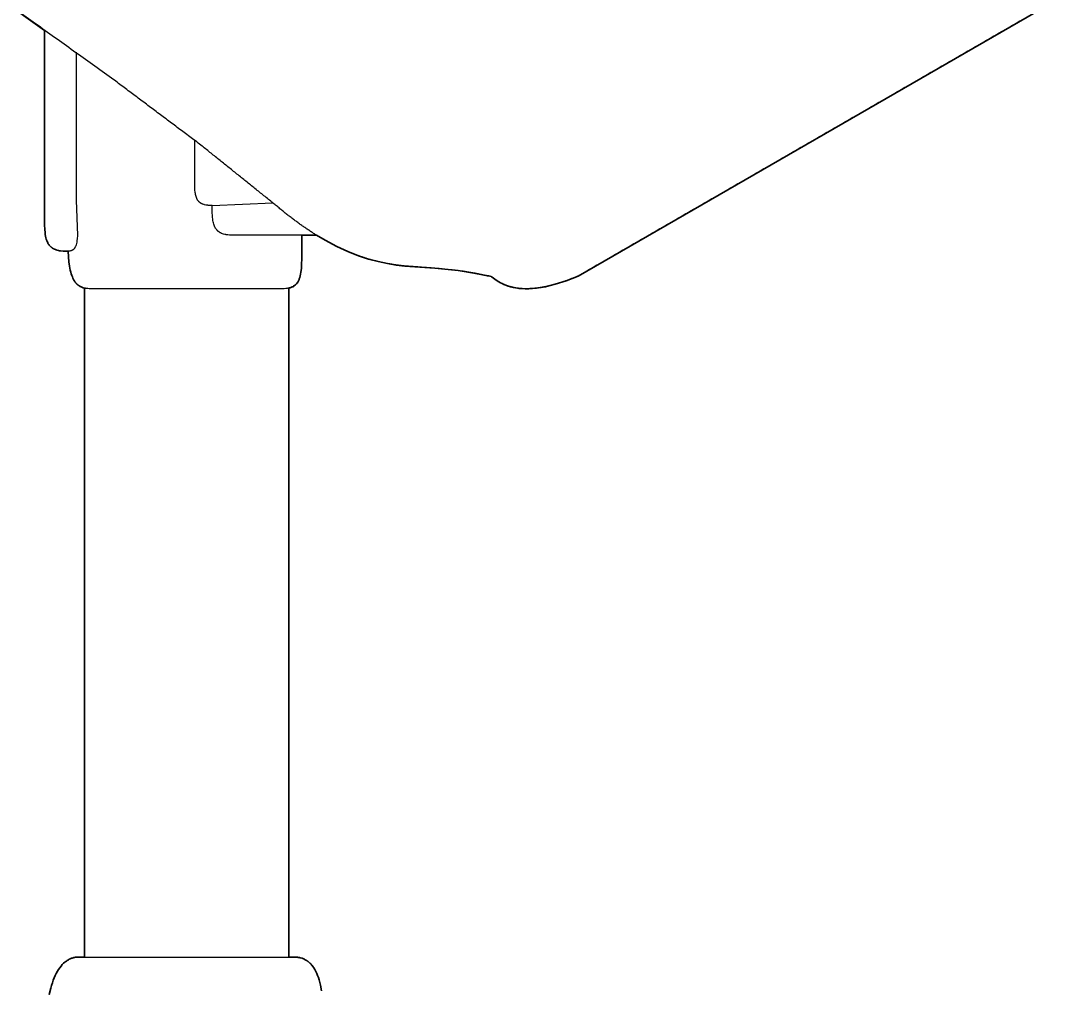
# Model space of a CAD drawing. Header units: millimetres. Extents: x 0 to 1842, y -1115 to 1018.
# Drawn here: x 1451.4 to 1598.5, y 224.2 to 362 of the extents above; entities that cross this region are included whole.
import ezdxf

# ---------------------------------------------------------------- set-up
doc = ezdxf.new("R2010")
doc.units = ezdxf.units.MM
doc.layers.add('Blocks', color=7, linetype='Continuous')
doc.layers.add('Blocks$Inner', color=7, linetype='Continuous', lineweight=25, true_color=0x007f00)
doc.layers.add('Blocks$Outline', color=7, linetype='Continuous', lineweight=35, true_color=0xff3f3f)

# ---------------------------------------------------------------- blocks, each defined once
blk = doc.blocks.new('Oxford High Office Chair Side')
at = {"layer": 'Blocks$Inner'}
blk.add_line((431.88, 331.46), (429.78, 331.46), dxfattribs=at)
for points in [[(429.78, 331.46), (429.79, 328.05), (429.77, 327.36), (429.73, 326.73), (429.67, 326.17), (429.62, 325.91), (429.57, 325.67), (429.51, 325.44), (429.44, 325.23), (429.4, 325.13), (429.36, 325.03), (429.31, 324.94), (429.26, 324.85), (429.21, 324.77), (429.16, 324.69), (429.1, 324.61), (429.04, 324.53), (428.97, 324.46), (428.94, 324.43), (428.91, 324.4), (428.87, 324.37), (428.83, 324.34), (428.76, 324.28), (428.68, 324.22), (428.6, 324.17), (428.51, 324.12), (428.47, 324.1), (428.42, 324.08), (428.33, 324.04), (428.23, 324), (428.13, 323.97), (428.02, 323.94), (427.91, 323.91), (427.79, 323.89), (427.73, 323.88), (427.67, 323.87), (427.54, 323.85), (427.28, 323.83), (426.99, 323.82), (399.86, 323.82), (399.49, 323.83), (399.31, 323.85), (399.22, 323.86), (399.14, 323.87), (399.1, 323.88), (399.05, 323.88), (398.97, 323.9), (398.81, 323.93), (398.65, 323.98), (398.62, 323.99), (398.61, 323.99), (398.61, 323.99), (398.61, 323.99), (398.61, 323.99), (398.6, 323.99), (398.6, 324), (398.6, 324), (398.6, 324), (398.59, 324), (398.59, 324), (398.59, 324), (398.59, 324), (398.58, 324), (398.58, 324), (398.58, 324), (398.58, 324), (398.58, 324), (398.57, 324.01), (398.57, 324.01), (398.57, 324.01), (398.57, 324.01), (398.56, 324.01), (398.56, 324.01), (398.56, 324.01), (398.56, 324.01), (398.55, 324.01), (398.55, 324.01), (398.55, 324.01), (398.55, 324.01), (398.54, 324.02), (398.54, 324.02), (398.54, 324.02), (398.54, 324.02), (398.54, 324.02), (398.53, 324.02), (398.53, 324.02), (398.53, 324.02), (398.53, 324.02), (398.52, 324.02), (398.52, 324.02), (398.52, 324.03), (398.52, 324.03), (398.51, 324.03), (398.51, 324.03), (398.51, 324.03), (398.51, 324.03), (398.51, 324.03), (398.5, 324.03), (398.5, 324.03), (398.5, 324.03), (398.5, 324.03), (398.49, 324.03), (398.49, 324.04), (398.49, 324.04), (398.49, 324.04), (398.48, 324.04), (398.48, 324.04), (398.48, 324.04), (398.48, 324.04), (398.48, 324.04), (398.47, 324.04), (398.47, 324.04), (398.47, 324.05), (398.47, 324.05), (398.43, 324.06), (398.39, 324.08), (398.39, 324.08), (398.39, 324.08), (398.39, 324.08), (398.38, 324.08), (398.38, 324.08), (398.38, 324.08), (398.38, 324.08), (398.38, 324.09), (398.37, 324.09), (398.37, 324.09), (398.37, 324.09), (398.37, 324.09), (398.36, 324.09), (398.36, 324.09), (398.36, 324.09), (398.36, 324.09), (398.29, 324.13), (398.28, 324.13), (398.28, 324.13), (398.28, 324.13), (398.28, 324.13), (398.28, 324.13), (398.27, 324.13), (398.27, 324.14), (398.27, 324.14), (398.27, 324.14), (398.26, 324.14), (398.26, 324.14), (398.26, 324.14), (398.26, 324.14), (398.26, 324.14), (398.25, 324.15), (398.25, 324.15), (398.24, 324.15), (398.24, 324.15), (398.24, 324.15), (398.24, 324.15), (398.23, 324.16), (398.23, 324.16), (398.23, 324.16), (398.23, 324.16), (398.23, 324.16), (398.22, 324.16), (398.22, 324.16), (398.22, 324.16), (398.22, 324.16), (398.22, 324.17), (398.21, 324.17), (398.21, 324.17), (398.21, 324.17), (398.21, 324.17), (398.2, 324.17), (398.2, 324.17), (398.2, 324.17), (398.2, 324.18), (398.2, 324.18), (398.19, 324.18), (398.19, 324.18), (398.19, 324.18), (398.19, 324.18), (398.19, 324.18), (398.18, 324.18), (398.18, 324.19), (398.18, 324.19), (398.18, 324.19), (398.17, 324.19), (398.17, 324.19), (398.17, 324.19), (398.17, 324.19), (398.17, 324.19), (398.16, 324.2), (398.16, 324.2), (398.16, 324.2), (398.16, 324.2), (398.16, 324.2), (398.15, 324.2), (398.15, 324.2), (398.15, 324.2), (398.15, 324.21), (398.15, 324.21), (398.14, 324.21), (398.14, 324.21), (398.14, 324.21), (398.14, 324.21), (398.13, 324.21), (398.13, 324.21), (398.13, 324.22), (398.13, 324.22), (398.13, 324.22), (398.12, 324.22), (398.12, 324.22), (398.12, 324.22), (398.12, 324.22), (398.12, 324.23), (398.11, 324.23), (398.11, 324.23), (398.11, 324.23), (398.11, 324.23), (398.11, 324.23), (398.1, 324.23), (398.1, 324.23), (398.1, 324.24), (398.1, 324.24), (398.1, 324.24), (398.09, 324.24), (398.09, 324.24), (398.09, 324.24), (398.09, 324.24), (398.08, 324.25), (398.08, 324.25), (398.05, 324.27), (398.04, 324.27), (398.04, 324.28), (398.04, 324.28), (398.04, 324.28), (398.03, 324.28), (398.03, 324.28), (398.03, 324.28), (398.03, 324.28), (398.03, 324.29), (398.02, 324.29), (398.02, 324.29), (398.02, 324.29), (398.02, 324.29), (397.99, 324.31), (397.98, 324.32), (397.98, 324.32), (397.98, 324.32), (397.98, 324.32), (397.98, 324.32), (397.97, 324.32), (397.97, 324.33), (397.97, 324.33), (397.97, 324.33), (397.97, 324.33), (397.96, 324.33), (397.96, 324.33), (397.96, 324.33), (397.96, 324.34), (397.96, 324.34), (397.95, 324.34), (397.92, 324.36), (397.89, 324.39), (397.86, 324.42), (397.86, 324.42), (397.86, 324.42), (397.86, 324.42), (397.85, 324.42), (397.85, 324.42), (397.85, 324.43), (397.85, 324.43), (397.85, 324.43), (397.84, 324.43), (397.84, 324.43), (397.84, 324.43), (397.84, 324.44), (397.84, 324.44), (397.83, 324.44), (397.83, 324.44), (397.83, 324.44), (397.83, 324.44), (397.83, 324.45), (397.82, 324.45), (397.82, 324.45), (397.82, 324.45), (397.82, 324.45), (397.82, 324.45), (397.82, 324.46), (397.81, 324.46), (397.81, 324.46), (397.81, 324.46), (397.81, 324.46), (397.81, 324.46), (397.8, 324.47), (397.8, 324.47), (397.8, 324.47), (397.79, 324.48), (397.79, 324.48), (397.79, 324.48), (397.79, 324.48), (397.79, 324.48), (397.78, 324.49), (397.78, 324.49), (397.78, 324.49), (397.78, 324.49), (397.78, 324.49), (397.77, 324.49), (397.77, 324.5), (397.77, 324.5), (397.77, 324.5), (397.77, 324.5), (397.77, 324.5), (397.76, 324.51), (397.76, 324.51), (397.76, 324.51), (397.76, 324.51), (397.76, 324.51), (397.75, 324.52), (397.75, 324.52), (397.75, 324.52), (397.75, 324.52), (397.75, 324.52), (397.75, 324.52), (397.74, 324.53), (397.74, 324.53), (397.71, 324.56), (397.71, 324.56), (397.71, 324.56), (397.71, 324.56), (397.71, 324.57), (397.7, 324.57), (397.7, 324.57), (397.7, 324.57), (397.7, 324.57), (397.7, 324.57), (397.69, 324.58), (397.69, 324.58), (397.69, 324.58), (397.69, 324.58), (397.69, 324.58), (397.69, 324.59), (397.68, 324.59), (397.68, 324.59), (397.68, 324.59), (397.68, 324.59), (397.68, 324.6), (397.67, 324.6), (397.67, 324.6), (397.67, 324.6), (397.67, 324.6), (397.67, 324.61), (397.67, 324.61), (397.66, 324.61), (397.66, 324.61), (397.66, 324.61), (397.66, 324.62), (397.66, 324.62), (397.66, 324.62), (397.6, 324.68), (397.57, 324.72), (397.54, 324.75), (397.52, 324.79), (397.49, 324.82), (397.44, 324.9), (397.39, 324.98), (397.34, 325.06), (397.29, 325.14), (397.2, 325.32), (397.12, 325.52), (397.04, 325.73), (396.96, 325.95), (396.89, 326.19), (396.83, 326.45), (396.72, 327.02), (396.63, 327.66), (396.56, 328.37), (396.52, 329.17), (396.14, 329.17), (395.79, 329.19), (395.45, 329.23), (395.29, 329.25), (395.13, 329.28), (394.98, 329.32), (394.94, 329.33), (394.91, 329.34), (394.84, 329.36), (394.76, 329.38), (394.7, 329.41), (394.56, 329.46), (394.53, 329.48), (394.49, 329.49), (394.43, 329.53), (394.37, 329.56), (394.34, 329.58), (394.31, 329.6), (394.31, 329.6), (394.3, 329.6), (394.3, 329.6), (394.3, 329.61), (394.3, 329.61), (394.3, 329.61), (394.29, 329.61), (394.29, 329.61), (394.29, 329.61), (394.29, 329.61), (394.29, 329.61), (394.29, 329.62), (394.28, 329.62), (394.28, 329.62), (394.27, 329.62), (394.27, 329.62), (394.27, 329.63), (394.27, 329.63), (394.27, 329.63), (394.26, 329.63), (394.26, 329.63), (394.26, 329.63), (394.26, 329.63), (394.26, 329.63), (394.26, 329.64), (394.25, 329.64), (394.25, 329.64), (394.25, 329.64), (394.25, 329.64), (394.19, 329.68), (394.19, 329.68), (394.19, 329.69), (394.18, 329.69), (394.18, 329.69), (394.18, 329.69), (394.18, 329.69), (394.18, 329.69), (394.18, 329.69), (394.17, 329.69), (394.17, 329.7), (394.17, 329.7), (394.17, 329.7), (394.17, 329.7), (394.17, 329.7), (394.16, 329.7), (394.16, 329.7), (394.16, 329.71), (394.16, 329.71), (394.16, 329.71), (394.15, 329.71), (394.15, 329.71), (394.15, 329.71), (394.15, 329.71), (394.15, 329.72), (394.15, 329.72), (394.14, 329.72), (394.14, 329.72), (394.14, 329.72), (394.14, 329.72), (394.14, 329.72), (394.14, 329.73), (394.13, 329.73), (394.11, 329.75), (394.08, 329.77), (393.97, 329.87), (393.92, 329.93), (393.87, 329.99), (393.82, 330.04), (393.78, 330.11), (393.73, 330.17), (393.69, 330.24), (393.65, 330.31), (393.61, 330.39), (393.54, 330.54), (393.5, 330.63), (393.47, 330.71), (393.41, 330.89), (393.35, 331.09), (393.31, 331.3), (393.27, 331.53), (393.23, 331.77), (393.19, 332.29), (393.17, 332.89), (393.17, 360.72)], [(397.65, 357.5), (397.65, 336.42), (397.83, 331.4), (397.8, 330.92), (397.78, 330.69), (397.75, 330.48), (397.71, 330.28), (397.66, 330.1), (397.65, 330.06), (397.64, 330.04), (397.64, 330.03), (397.63, 330.02), (397.63, 329.99), (397.62, 329.97), (397.6, 329.93), (397.57, 329.85), (397.53, 329.78), (397.51, 329.74), (397.49, 329.71), (397.47, 329.67), (397.46, 329.66), (397.45, 329.64), (397.43, 329.61), (397.41, 329.58), (397.36, 329.52), (397.34, 329.49), (397.31, 329.47), (397.28, 329.44), (397.26, 329.42), (397.23, 329.39), (397.23, 329.39), (397.22, 329.39), (397.22, 329.39), (397.22, 329.39), (397.22, 329.38), (397.22, 329.38), (397.21, 329.38), (397.21, 329.38), (397.21, 329.37), (397.2, 329.37), (397.2, 329.37), (397.2, 329.37), (397.2, 329.37), (397.17, 329.35), (397.14, 329.33), (397.11, 329.31), (397.1, 329.31), (397.1, 329.31), (397.1, 329.31), (397.1, 329.3), (397.1, 329.3), (397.09, 329.3), (397.09, 329.3), (397.09, 329.3), (397.08, 329.3), (397.08, 329.29), (397.08, 329.29), (397.07, 329.29), (397.07, 329.29), (397.06, 329.29), (397.06, 329.29), (397.06, 329.29), (397.06, 329.28), (397.06, 329.28), (397.05, 329.28), (397.05, 329.28), (397.05, 329.28), (397.04, 329.28), (397.04, 329.27), (397.03, 329.27), (397.03, 329.27), (397.03, 329.27), (397.03, 329.27), (397.03, 329.27), (397.02, 329.27), (397.02, 329.27), (397.02, 329.27), (397.02, 329.27), (397.02, 329.26), (397.01, 329.26), (397.01, 329.26), (397.01, 329.26), (397.01, 329.26), (397, 329.26), (396.97, 329.25), (396.93, 329.23), (396.9, 329.22), (396.86, 329.21), (396.78, 329.19), (396.7, 329.18), (396.65, 329.17), (396.61, 329.17), (396.52, 329.17)], [(429.78, 331.46), (419.74, 331.46), (419.5, 331.47), (419.26, 331.49), (419.05, 331.51), (419, 331.52), (418.99, 331.52), (418.99, 331.52), (418.99, 331.53), (418.98, 331.53), (418.98, 331.53), (418.98, 331.53), (418.97, 331.53), (418.97, 331.53), (418.96, 331.53), (418.95, 331.53), (418.95, 331.53), (418.95, 331.53), (418.94, 331.53), (418.94, 331.53), (418.94, 331.53), (418.94, 331.53), (418.93, 331.54), (418.93, 331.54), (418.93, 331.54), (418.92, 331.54), (418.92, 331.54), (418.92, 331.54), (418.91, 331.54), (418.91, 331.54), (418.91, 331.54), (418.9, 331.54), (418.9, 331.54), (418.9, 331.54), (418.89, 331.54), (418.89, 331.54), (418.89, 331.54), (418.89, 331.54), (418.88, 331.55), (418.88, 331.55), (418.88, 331.55), (418.87, 331.55), (418.87, 331.55), (418.87, 331.55), (418.86, 331.55), (418.86, 331.55), (418.86, 331.55), (418.85, 331.55), (418.85, 331.55), (418.85, 331.55), (418.85, 331.55), (418.66, 331.6), (418.48, 331.66), (418.4, 331.69), (418.4, 331.7), (418.39, 331.7), (418.39, 331.7), (418.39, 331.7), (418.39, 331.7), (418.38, 331.7), (418.38, 331.7), (418.38, 331.7), (418.38, 331.7), (418.37, 331.71), (418.37, 331.71), (418.37, 331.71), (418.37, 331.71), (418.36, 331.71), (418.36, 331.71), (418.36, 331.71), (418.32, 331.73), (418.28, 331.75), (418.24, 331.77), (418.21, 331.79), (418.17, 331.81), (418.1, 331.85), (418.06, 331.87), (418.03, 331.9), (418.03, 331.9), (418.03, 331.9), (418.02, 331.9), (418.02, 331.9), (418.02, 331.9), (418.02, 331.9), (418.02, 331.91), (418.01, 331.91), (418.01, 331.91), (418.01, 331.91), (418.01, 331.91), (418.01, 331.91), (418, 331.91), (418, 331.92), (418, 331.92), (418, 331.92), (418, 331.92), (417.99, 331.92), (417.99, 331.92), (417.99, 331.92), (417.99, 331.93), (417.99, 331.93), (417.98, 331.93), (417.98, 331.93), (417.98, 331.93), (417.98, 331.93), (417.98, 331.93), (417.97, 331.94), (417.97, 331.94), (417.97, 331.94), (417.97, 331.94), (417.97, 331.94), (417.96, 331.94), (417.96, 331.95), (417.96, 331.95), (417.96, 331.95), (417.96, 331.95), (417.95, 331.95), (417.95, 331.95), (417.95, 331.95), (417.95, 331.96), (417.95, 331.96), (417.94, 331.96), (417.94, 331.96), (417.94, 331.96), (417.94, 331.96), (417.94, 331.97), (417.94, 331.97), (417.9, 331.99), (417.87, 332.02), (417.85, 332.04), (417.82, 332.07), (417.79, 332.1), (417.79, 332.1), (417.79, 332.1), (417.78, 332.1), (417.78, 332.1), (417.78, 332.1), (417.78, 332.11), (417.78, 332.11), (417.78, 332.11), (417.77, 332.11), (417.77, 332.11), (417.77, 332.11), (417.77, 332.12), (417.77, 332.12), (417.77, 332.12), (417.76, 332.12), (417.76, 332.12), (417.74, 332.15), (417.71, 332.18), (417.68, 332.21), (417.59, 332.33), (417.55, 332.39), (417.52, 332.42), (417.5, 332.46), (417.48, 332.49), (417.46, 332.52), (417.45, 332.56), (417.43, 332.59), (417.36, 332.73), (417.3, 332.88), (417.25, 333.03), (417.2, 333.2), (417.16, 333.36), (417.13, 333.53), (417.1, 333.71), (417.06, 334.07), (417.02, 334.85), (417.02, 335.67), (416.82, 335.67), (416.62, 335.68), (416.44, 335.7), (416.4, 335.7), (416.4, 335.7), (416.39, 335.7), (416.39, 335.71), (416.39, 335.7), (416.39, 335.71), (416.38, 335.71), (416.38, 335.71), (416.38, 335.71), (416.38, 335.71), (416.37, 335.71), (416.37, 335.71), (416.37, 335.71), (416.36, 335.71), (416.36, 335.71), (416.36, 335.71), (416.36, 335.71), (416.35, 335.71), (416.35, 335.71), (416.35, 335.71), (416.35, 335.71), (416.34, 335.71), (416.34, 335.71), (416.34, 335.71), (416.33, 335.71), (416.33, 335.71), (416.33, 335.71), (416.33, 335.71), (416.32, 335.71), (416.32, 335.71), (416.32, 335.71), (416.32, 335.71), (416.31, 335.71), (416.31, 335.71), (416.31, 335.71), (416.31, 335.72), (416.3, 335.72), (416.3, 335.72), (416.3, 335.72), (416.3, 335.72), (416.29, 335.72), (416.29, 335.72), (416.29, 335.72), (416.28, 335.72), (416.28, 335.72), (416.28, 335.72), (416.27, 335.72), (416.27, 335.72), (416.19, 335.73), (416.11, 335.75), (415.96, 335.78), (415.89, 335.8), (415.89, 335.8), (415.89, 335.8), (415.88, 335.8), (415.88, 335.8), (415.88, 335.8), (415.88, 335.8), (415.88, 335.8), (415.87, 335.8), (415.87, 335.8), (415.87, 335.81), (415.87, 335.81), (415.87, 335.81), (415.86, 335.81), (415.86, 335.81), (415.86, 335.81), (415.86, 335.81), (415.85, 335.81), (415.85, 335.81), (415.85, 335.81), (415.85, 335.81), (415.85, 335.81), (415.84, 335.81), (415.84, 335.81), (415.84, 335.81), (415.84, 335.81), (415.83, 335.82), (415.83, 335.82), (415.83, 335.82), (415.83, 335.82), (415.83, 335.82), (415.82, 335.82), (415.82, 335.82), (415.69, 335.87), (415.69, 335.87), (415.69, 335.87), (415.68, 335.87), (415.68, 335.87), (415.68, 335.87), (415.68, 335.87), (415.68, 335.87), (415.68, 335.87), (415.67, 335.87), (415.67, 335.87), (415.67, 335.87), (415.67, 335.88), (415.67, 335.88), (415.66, 335.88), (415.66, 335.88), (415.66, 335.88), (415.66, 335.88), (415.66, 335.88), (415.65, 335.88), (415.65, 335.88), (415.65, 335.88), (415.65, 335.88), (415.65, 335.88), (415.64, 335.88), (415.64, 335.89), (415.64, 335.89), (415.64, 335.89), (415.64, 335.89), (415.64, 335.89), (415.63, 335.89), (415.63, 335.89), (415.63, 335.89), (415.63, 335.89), (415.63, 335.89), (415.62, 335.89), (415.62, 335.89), (415.62, 335.9), (415.62, 335.9), (415.62, 335.9), (415.61, 335.9), (415.61, 335.9), (415.61, 335.9), (415.61, 335.9), (415.61, 335.9), (415.6, 335.9), (415.6, 335.9), (415.6, 335.9), (415.6, 335.9), (415.6, 335.91), (415.6, 335.91), (415.59, 335.91), (415.59, 335.91), (415.59, 335.91), (415.59, 335.91), (415.59, 335.91), (415.58, 335.91), (415.58, 335.91), (415.58, 335.91), (415.58, 335.91), (415.58, 335.92), (415.57, 335.92), (415.57, 335.92), (415.57, 335.92), (415.57, 335.92), (415.57, 335.92), (415.57, 335.92), (415.56, 335.92), (415.56, 335.92), (415.56, 335.92), (415.56, 335.92), (415.56, 335.93), (415.55, 335.93), (415.55, 335.93), (415.55, 335.93), (415.55, 335.93), (415.55, 335.93), (415.55, 335.93), (415.54, 335.93), (415.54, 335.93), (415.54, 335.93), (415.54, 335.93), (415.54, 335.93), (415.53, 335.94), (415.53, 335.94), (415.53, 335.94), (415.53, 335.94), (415.53, 335.94), (415.53, 335.94), (415.52, 335.94), (415.52, 335.94), (415.52, 335.94), (415.52, 335.94), (415.52, 335.94), (415.52, 335.95), (415.51, 335.95), (415.51, 335.95), (415.48, 335.96), (415.46, 335.98), (415.45, 335.98), (415.45, 335.98), (415.45, 335.98), (415.45, 335.98), (415.45, 335.98), (415.45, 335.98), (415.44, 335.98), (415.44, 335.99), (415.44, 335.99), (415.44, 335.99), (415.44, 335.99), (415.44, 335.99), (415.43, 335.99), (415.43, 335.99), (415.43, 335.99), (415.43, 335.99), (415.4, 336.01), (415.4, 336.01), (415.4, 336.01), (415.4, 336.01), (415.4, 336.01), (415.39, 336.02), (415.39, 336.02), (415.39, 336.02), (415.39, 336.02), (415.39, 336.02), (415.39, 336.02), (415.39, 336.02), (415.38, 336.02), (415.38, 336.02), (415.38, 336.02), (415.38, 336.03), (415.38, 336.03), (415.38, 336.03), (415.37, 336.03), (415.37, 336.03), (415.37, 336.03), (415.37, 336.03), (415.37, 336.03), (415.37, 336.03), (415.36, 336.04), (415.36, 336.04), (415.36, 336.04), (415.36, 336.04), (415.36, 336.04), (415.36, 336.04), (415.36, 336.04), (415.35, 336.04), (415.35, 336.04), (415.35, 336.04), (415.35, 336.05), (415.35, 336.05), (415.35, 336.05), (415.34, 336.05), (415.34, 336.05), (415.34, 336.05), (415.34, 336.05), (415.34, 336.05), (415.34, 336.05), (415.33, 336.06), (415.33, 336.06), (415.33, 336.06), (415.33, 336.06), (415.33, 336.06), (415.33, 336.06), (415.33, 336.06), (415.32, 336.06), (415.32, 336.06), (415.32, 336.07), (415.32, 336.07), (415.32, 336.07), (415.32, 336.07), (415.31, 336.07), (415.31, 336.07), (415.31, 336.07), (415.31, 336.07), (415.31, 336.07), (415.31, 336.08), (415.31, 336.08), (415.3, 336.08), (415.3, 336.08), (415.28, 336.1), (415.28, 336.1), (415.28, 336.1), (415.27, 336.1), (415.27, 336.1), (415.27, 336.1), (415.27, 336.1), (415.27, 336.11), (415.27, 336.11), (415.27, 336.11), (415.26, 336.11), (415.26, 336.11), (415.26, 336.11), (415.26, 336.11), (415.26, 336.11), (415.26, 336.12), (415.26, 336.12), (415.23, 336.14), (415.21, 336.16), (415.19, 336.18), (415.19, 336.18), (415.19, 336.18), (415.18, 336.18), (415.18, 336.18), (415.18, 336.18), (415.18, 336.18), (415.18, 336.19), (415.18, 336.19), (415.18, 336.19), (415.17, 336.19), (415.17, 336.19), (415.17, 336.19), (415.17, 336.19), (415.17, 336.19), (415.17, 336.19), (415.17, 336.2), (415.17, 336.2), (415.16, 336.2), (415.16, 336.2), (415.16, 336.2), (415.16, 336.2), (415.16, 336.2), (415.16, 336.21), (415.16, 336.21), (415.15, 336.21), (415.15, 336.21), (415.15, 336.21), (415.15, 336.21), (415.15, 336.21), (415.15, 336.21), (415.15, 336.22), (415.15, 336.22), (415.14, 336.22), (415.14, 336.22), (415.14, 336.22), (415.14, 336.22), (415.14, 336.22), (415.14, 336.23), (415.14, 336.23), (415.14, 336.23), (415.13, 336.23), (415.13, 336.23), (415.13, 336.23), (415.13, 336.23), (415.13, 336.23), (415.13, 336.24), (415.13, 336.24), (415.12, 336.24), (415.11, 336.26), (415.09, 336.28), (415.05, 336.33), (415.01, 336.38), (415.01, 336.38), (415.01, 336.38), (415.01, 336.38), (415.01, 336.38), (415.01, 336.38), (415, 336.39), (415, 336.39), (415, 336.39), (415, 336.39), (415, 336.39), (415, 336.39), (415, 336.4), (415, 336.4), (415, 336.4), (414.99, 336.4), (414.99, 336.4), (414.98, 336.43), (414.96, 336.45), (414.94, 336.48), (414.91, 336.53), (414.88, 336.59), (414.86, 336.64), (414.83, 336.7), (414.78, 336.82), (414.74, 336.95), (414.7, 337.09), (414.67, 337.24), (414.64, 337.39), (414.62, 337.55), (414.58, 337.9), (414.56, 338.28), (414.54, 339.14), (414.54, 344.96)], [(417.02, 335.67), (425.69, 336.04)], [(398.87, 323.92), (398.87, 228.65)], [(427.93, 323.92), (427.93, 228.65)], [(393.84, 223.32), (394.04, 224.2), (394.15, 224.6), (394.27, 224.99), (394.4, 225.35), (394.54, 225.7), (394.68, 226.03), (394.83, 226.33), (394.99, 226.62), (395.16, 226.89), (395.33, 227.13), (395.51, 227.36), (395.69, 227.57), (395.88, 227.76), (396.07, 227.93), (396.17, 228.01), (396.27, 228.09), (396.37, 228.16), (396.48, 228.22), (396.58, 228.28), (396.68, 228.34), (396.79, 228.39), (396.9, 228.43), (397, 228.48), (397.11, 228.51), (397.22, 228.55), (397.33, 228.58), (397.44, 228.6), (397.55, 228.62), (397.66, 228.64), (397.77, 228.65), (397.89, 228.65), (398, 228.65), (428.66, 228.65), (428.92, 228.65), (428.92, 228.65), (428.92, 228.65), (428.93, 228.65), (428.93, 228.65), (428.94, 228.65), (428.94, 228.65), (428.94, 228.65), (428.95, 228.65), (428.95, 228.65), (428.96, 228.65), (428.96, 228.64), (428.96, 228.64), (428.97, 228.64), (428.97, 228.64), (428.97, 228.64), (428.98, 228.64), (428.98, 228.64), (428.99, 228.64), (428.99, 228.64), (428.99, 228.64), (429, 228.64), (429, 228.64), (429.01, 228.64), (429.01, 228.64), (429.01, 228.64), (429.02, 228.64), (429.02, 228.64), (429.02, 228.64), (429.03, 228.64), (429.03, 228.64), (429.04, 228.64), (429.04, 228.64), (429.16, 228.63), (429.28, 228.61), (429.28, 228.61), (429.29, 228.61), (429.29, 228.61), (429.3, 228.61), (429.3, 228.61), (429.3, 228.6), (429.31, 228.6), (429.31, 228.6), (429.31, 228.6), (429.32, 228.6), (429.32, 228.6), (429.32, 228.6), (429.33, 228.6), (429.33, 228.6), (429.34, 228.6), (429.34, 228.6), (429.34, 228.6), (429.35, 228.6), (429.35, 228.6), (429.35, 228.6), (429.36, 228.6), (429.36, 228.59), (429.37, 228.59), (429.37, 228.59), (429.4, 228.59), (429.43, 228.58), (429.43, 228.58), (429.43, 228.58), (429.44, 228.58), (429.44, 228.58), (429.45, 228.58), (429.45, 228.58), (429.45, 228.58), (429.46, 228.58), (429.49, 228.57), (429.51, 228.56), (429.52, 228.56), (429.52, 228.56), (429.52, 228.56), (429.53, 228.56), (429.53, 228.56), (429.54, 228.56), (429.54, 228.56), (429.54, 228.56), (429.55, 228.56), (429.55, 228.56), (429.55, 228.55), (429.56, 228.55), (429.56, 228.55), (429.56, 228.55), (429.57, 228.55), (429.57, 228.55), (429.63, 228.54), (429.85, 228.47), (429.96, 228.43), (430.06, 228.38), (430.07, 228.38), (430.07, 228.38), (430.07, 228.38), (430.08, 228.38), (430.08, 228.38), (430.08, 228.38), (430.09, 228.37), (430.09, 228.37), (430.1, 228.37), (430.1, 228.37), (430.1, 228.37), (430.1, 228.37), (430.11, 228.36), (430.11, 228.36), (430.11, 228.36), (430.12, 228.36), (430.17, 228.34), (430.17, 228.33), (430.18, 228.33), (430.18, 228.33), (430.18, 228.33), (430.19, 228.33), (430.19, 228.33), (430.19, 228.32), (430.2, 228.32), (430.2, 228.32), (430.2, 228.32), (430.21, 228.32), (430.21, 228.32), (430.21, 228.31), (430.22, 228.31), (430.22, 228.31), (430.22, 228.31), (430.27, 228.28), (430.37, 228.23), (430.47, 228.17), (430.52, 228.14), (430.57, 228.1), (430.62, 228.07), (430.62, 228.07), (430.62, 228.06), (430.63, 228.06), (430.63, 228.06), (430.64, 228.05), (430.65, 228.04), (430.66, 228.03), (430.71, 228), (430.76, 227.96), (430.85, 227.88), (430.89, 227.84), (430.94, 227.8), (430.98, 227.76), (430.98, 227.76), (430.99, 227.75), (430.99, 227.75), (430.99, 227.75), (431, 227.75), (431, 227.74), (431, 227.74), (431, 227.74), (431.01, 227.74), (431.01, 227.73), (431.01, 227.73), (431.01, 227.73), (431.02, 227.72), (431.02, 227.72), (431.02, 227.72), (431.03, 227.72), (431.07, 227.67), (431.11, 227.63), (431.19, 227.53), (431.24, 227.48), (431.24, 227.48), (431.24, 227.48), (431.24, 227.47), (431.25, 227.47), (431.25, 227.47), (431.25, 227.46), (431.25, 227.46), (431.26, 227.46), (431.26, 227.45), (431.26, 227.45), (431.26, 227.45), (431.27, 227.44), (431.27, 227.44), (431.27, 227.44), (431.27, 227.44), (431.28, 227.43), (431.36, 227.33), (431.51, 227.11), (431.65, 226.87), (431.79, 226.61), (431.92, 226.33), (432.04, 226.04), (432.16, 225.72), (432.26, 225.39), (432.45, 224.66), (432.6, 223.85)]]:
    blk.add_lwpolyline(points, dxfattribs=at)
for points in [[(402.7, 353.82), (381.09, 369.26)], [(536.81, 364.66), (469.17, 325.64)], [(415.43, 344.28), (402.7, 353.82)], [(425.69, 336.04), (415.43, 344.28)], [(427.67, 334.41), (425.69, 336.04)], [(429.56, 332.99), (427.67, 334.41)], [(431.37, 331.77), (429.56, 332.99)], [(433.11, 330.73), (431.37, 331.77)], [(434.76, 329.85), (433.11, 330.73)], [(436.35, 329.12), (434.76, 329.85)], [(437.86, 328.53), (436.35, 329.12)], [(439.3, 328.05), (437.86, 328.53)], [(440.68, 327.69), (439.3, 328.05)], [(442, 327.41), (440.68, 327.69)], [(443.25, 327.2), (442, 327.41)], [(444.45, 327.06), (443.25, 327.2)], [(448.73, 326.75), (444.45, 327.06)], [(452.04, 326.42), (448.73, 326.75)], [(454.31, 326.06), (452.04, 326.42)], [(455.74, 325.76), (454.31, 326.06)], [(456.2, 325.67), (455.74, 325.76)], [(456.38, 325.65), (456.2, 325.67)], [(456.74, 325.57), (456.38, 325.65)], [(456.79, 325.54), (456.74, 325.57)], [(456.9, 325.47), (456.79, 325.54)], [(457.47, 325.06), (456.9, 325.47)], [(457.85, 324.82), (457.47, 325.06)], [(469.17, 325.64), (467.45, 324.97)], [(458.07, 324.69), (457.85, 324.82)], [(458.31, 324.56), (458.07, 324.69)], [(458.58, 324.44), (458.31, 324.56)], [(458.86, 324.32), (458.58, 324.44)], [(459.17, 324.21), (458.86, 324.32)], [(459.51, 324.11), (459.17, 324.21)], [(459.87, 324.02), (459.51, 324.11)], [(460.26, 323.94), (459.87, 324.02)], [(460.68, 323.88), (460.26, 323.94)], [(461.12, 323.84), (460.68, 323.88)], [(461.6, 323.82), (461.12, 323.84)], [(462.11, 323.83), (461.6, 323.82)], [(462.65, 323.86), (462.11, 323.83)], [(463.23, 323.91), (462.65, 323.86)], [(463.84, 324), (463.23, 323.91)], [(464.48, 324.12), (463.84, 324)], [(465.17, 324.28), (464.48, 324.12)], [(465.89, 324.47), (465.17, 324.28)], [(467.45, 324.97), (465.89, 324.47)]]:
    blk.add_open_spline(points, degree=1, dxfattribs=at)
at = {"layer": 'Blocks$Outline'}
for points in [[(536.81, 364.66), (469.17, 325.64), (467.45, 324.97), (465.89, 324.47), (465.17, 324.28), (464.48, 324.12), (463.84, 324), (463.23, 323.91), (462.65, 323.86), (462.11, 323.83), (461.6, 323.82), (461.12, 323.84), (460.68, 323.88), (460.26, 323.94), (459.87, 324.02), (459.51, 324.11), (459.17, 324.21), (458.86, 324.32), (458.58, 324.44), (458.31, 324.56), (458.07, 324.69), (457.85, 324.82), (457.47, 325.06), (456.9, 325.47), (456.79, 325.54), (456.74, 325.57), (456.38, 325.65), (456.2, 325.67), (455.74, 325.76), (454.31, 326.06), (452.04, 326.42), (448.73, 326.75), (444.45, 327.06), (443.25, 327.2), (442, 327.41), (440.68, 327.69), (439.3, 328.05), (437.86, 328.53), (436.35, 329.12), (434.76, 329.85), (433.11, 330.73), (431.88, 331.46)], [(393.17, 360.62), (381.09, 369.26), (370.15, 377.18), (362.01, 383.59)], [(398.87, 323.92), (398.81, 323.93), (398.65, 323.98), (398.62, 323.99), (398.61, 323.99), (398.61, 323.99), (398.61, 323.99), (398.61, 323.99), (398.6, 323.99), (398.6, 324), (398.6, 324), (398.6, 324), (398.59, 324), (398.59, 324), (398.59, 324), (398.59, 324), (398.58, 324), (398.58, 324), (398.58, 324), (398.58, 324), (398.58, 324), (398.57, 324.01), (398.57, 324.01), (398.57, 324.01), (398.57, 324.01), (398.56, 324.01), (398.56, 324.01), (398.56, 324.01), (398.56, 324.01), (398.55, 324.01), (398.55, 324.01), (398.55, 324.01), (398.55, 324.01), (398.54, 324.02), (398.54, 324.02), (398.54, 324.02), (398.54, 324.02), (398.54, 324.02), (398.53, 324.02), (398.53, 324.02), (398.53, 324.02), (398.53, 324.02), (398.52, 324.02), (398.52, 324.02), (398.52, 324.03), (398.52, 324.03), (398.51, 324.03), (398.51, 324.03), (398.51, 324.03), (398.51, 324.03), (398.51, 324.03), (398.5, 324.03), (398.5, 324.03), (398.5, 324.03), (398.5, 324.03), (398.49, 324.03), (398.49, 324.04), (398.49, 324.04), (398.49, 324.04), (398.48, 324.04), (398.48, 324.04), (398.48, 324.04), (398.48, 324.04), (398.48, 324.04), (398.47, 324.04), (398.47, 324.04), (398.47, 324.05), (398.47, 324.05), (398.43, 324.06), (398.39, 324.08), (398.39, 324.08), (398.39, 324.08), (398.39, 324.08), (398.38, 324.08), (398.38, 324.08), (398.38, 324.08), (398.38, 324.08), (398.38, 324.09), (398.37, 324.09), (398.37, 324.09), (398.37, 324.09), (398.37, 324.09), (398.36, 324.09), (398.36, 324.09), (398.36, 324.09), (398.36, 324.09), (398.29, 324.13), (398.28, 324.13), (398.28, 324.13), (398.28, 324.13), (398.28, 324.13), (398.28, 324.13), (398.27, 324.13), (398.27, 324.14), (398.27, 324.14), (398.27, 324.14), (398.26, 324.14), (398.26, 324.14), (398.26, 324.14), (398.26, 324.14), (398.26, 324.14), (398.25, 324.15), (398.25, 324.15), (398.24, 324.15), (398.24, 324.15), (398.24, 324.15), (398.24, 324.15), (398.23, 324.16), (398.23, 324.16), (398.23, 324.16), (398.23, 324.16), (398.23, 324.16), (398.22, 324.16), (398.22, 324.16), (398.22, 324.16), (398.22, 324.16), (398.22, 324.17), (398.21, 324.17), (398.21, 324.17), (398.21, 324.17), (398.21, 324.17), (398.2, 324.17), (398.2, 324.17), (398.2, 324.17), (398.2, 324.18), (398.2, 324.18), (398.19, 324.18), (398.19, 324.18), (398.19, 324.18), (398.19, 324.18), (398.19, 324.18), (398.18, 324.18), (398.18, 324.19), (398.18, 324.19), (398.18, 324.19), (398.17, 324.19), (398.17, 324.19), (398.17, 324.19), (398.17, 324.19), (398.17, 324.19), (398.16, 324.2), (398.16, 324.2), (398.16, 324.2), (398.16, 324.2), (398.16, 324.2), (398.15, 324.2), (398.15, 324.2), (398.15, 324.2), (398.15, 324.21), (398.15, 324.21), (398.14, 324.21), (398.14, 324.21), (398.14, 324.21), (398.14, 324.21), (398.13, 324.21), (398.13, 324.21), (398.13, 324.22), (398.13, 324.22), (398.13, 324.22), (398.12, 324.22), (398.12, 324.22), (398.12, 324.22), (398.12, 324.22), (398.12, 324.23), (398.11, 324.23), (398.11, 324.23), (398.11, 324.23), (398.11, 324.23), (398.11, 324.23), (398.1, 324.23), (398.1, 324.23), (398.1, 324.24), (398.1, 324.24), (398.1, 324.24), (398.09, 324.24), (398.09, 324.24), (398.09, 324.24), (398.09, 324.24), (398.08, 324.25), (398.08, 324.25), (398.05, 324.27), (398.04, 324.27), (398.04, 324.28), (398.04, 324.28), (398.04, 324.28), (398.03, 324.28), (398.03, 324.28), (398.03, 324.28), (398.03, 324.28), (398.03, 324.29), (398.02, 324.29), (398.02, 324.29), (398.02, 324.29), (398.02, 324.29), (397.99, 324.31), (397.98, 324.32), (397.98, 324.32), (397.98, 324.32), (397.98, 324.32), (397.98, 324.32), (397.97, 324.32), (397.97, 324.33), (397.97, 324.33), (397.97, 324.33), (397.97, 324.33), (397.96, 324.33), (397.96, 324.33), (397.96, 324.33), (397.96, 324.34), (397.96, 324.34), (397.95, 324.34), (397.92, 324.36), (397.89, 324.39), (397.86, 324.42), (397.86, 324.42), (397.86, 324.42), (397.86, 324.42), (397.85, 324.42), (397.85, 324.42), (397.85, 324.43), (397.85, 324.43), (397.85, 324.43), (397.84, 324.43), (397.84, 324.43), (397.84, 324.43), (397.84, 324.44), (397.84, 324.44), (397.83, 324.44), (397.83, 324.44), (397.83, 324.44), (397.83, 324.44), (397.83, 324.45), (397.82, 324.45), (397.82, 324.45), (397.82, 324.45), (397.82, 324.45), (397.82, 324.45), (397.82, 324.46), (397.81, 324.46), (397.81, 324.46), (397.81, 324.46), (397.81, 324.46), (397.81, 324.46), (397.8, 324.47), (397.8, 324.47), (397.8, 324.47), (397.79, 324.48), (397.79, 324.48), (397.79, 324.48), (397.79, 324.48), (397.79, 324.48), (397.78, 324.49), (397.78, 324.49), (397.78, 324.49), (397.78, 324.49), (397.78, 324.49), (397.77, 324.49), (397.77, 324.5), (397.77, 324.5), (397.77, 324.5), (397.77, 324.5), (397.77, 324.5), (397.76, 324.51), (397.76, 324.51), (397.76, 324.51), (397.76, 324.51), (397.76, 324.51), (397.75, 324.52), (397.75, 324.52), (397.75, 324.52), (397.75, 324.52), (397.75, 324.52), (397.75, 324.52), (397.74, 324.53), (397.74, 324.53), (397.71, 324.56), (397.71, 324.56), (397.71, 324.56), (397.71, 324.56), (397.71, 324.57), (397.7, 324.57), (397.7, 324.57), (397.7, 324.57), (397.7, 324.57), (397.7, 324.57), (397.69, 324.58), (397.69, 324.58), (397.69, 324.58), (397.69, 324.58), (397.69, 324.58), (397.69, 324.59), (397.68, 324.59), (397.68, 324.59), (397.68, 324.59), (397.68, 324.59), (397.68, 324.6), (397.67, 324.6), (397.67, 324.6), (397.67, 324.6), (397.67, 324.6), (397.67, 324.61), (397.67, 324.61), (397.66, 324.61), (397.66, 324.61), (397.66, 324.61), (397.66, 324.62), (397.66, 324.62), (397.66, 324.62), (397.6, 324.68), (397.57, 324.72), (397.54, 324.75), (397.52, 324.79), (397.49, 324.82), (397.44, 324.9), (397.39, 324.98), (397.34, 325.06), (397.29, 325.14), (397.2, 325.32), (397.12, 325.52), (397.04, 325.73), (396.96, 325.95), (396.89, 326.19), (396.83, 326.45), (396.72, 327.02), (396.63, 327.66), (396.56, 328.37), (396.52, 329.17), (396.14, 329.17), (395.79, 329.19), (395.45, 329.23), (395.29, 329.25), (395.13, 329.28), (394.98, 329.32), (394.94, 329.33), (394.91, 329.34), (394.84, 329.36), (394.76, 329.38), (394.7, 329.41), (394.56, 329.46), (394.53, 329.48), (394.49, 329.49), (394.43, 329.53), (394.37, 329.56), (394.34, 329.58), (394.31, 329.6), (394.31, 329.6), (394.3, 329.6), (394.3, 329.6), (394.3, 329.61), (394.3, 329.61), (394.3, 329.61), (394.29, 329.61), (394.29, 329.61), (394.29, 329.61), (394.29, 329.61), (394.29, 329.61), (394.29, 329.62), (394.28, 329.62), (394.28, 329.62), (394.27, 329.62), (394.27, 329.62), (394.27, 329.63), (394.27, 329.63), (394.27, 329.63), (394.26, 329.63), (394.26, 329.63), (394.26, 329.63), (394.26, 329.63), (394.26, 329.63), (394.26, 329.64), (394.25, 329.64), (394.25, 329.64), (394.25, 329.64), (394.25, 329.64), (394.19, 329.68), (394.19, 329.68), (394.19, 329.69), (394.18, 329.69), (394.18, 329.69), (394.18, 329.69), (394.18, 329.69), (394.18, 329.69), (394.18, 329.69), (394.17, 329.69), (394.17, 329.7), (394.17, 329.7), (394.17, 329.7), (394.17, 329.7), (394.17, 329.7), (394.16, 329.7), (394.16, 329.7), (394.16, 329.71), (394.16, 329.71), (394.16, 329.71), (394.15, 329.71), (394.15, 329.71), (394.15, 329.71), (394.15, 329.71), (394.15, 329.72), (394.15, 329.72), (394.14, 329.72), (394.14, 329.72), (394.14, 329.72), (394.14, 329.72), (394.14, 329.72), (394.14, 329.73), (394.13, 329.73), (394.11, 329.75), (394.08, 329.77), (393.97, 329.87), (393.92, 329.93), (393.87, 329.99), (393.82, 330.04), (393.78, 330.11), (393.73, 330.17), (393.69, 330.24), (393.65, 330.31), (393.61, 330.39), (393.54, 330.54), (393.5, 330.63), (393.47, 330.71), (393.41, 330.89), (393.35, 331.09), (393.31, 331.3), (393.27, 331.53), (393.23, 331.77), (393.19, 332.29), (393.17, 332.89), (393.17, 360.62)], [(431.88, 331.46), (429.78, 331.46), (429.79, 328.05), (429.77, 327.36), (429.73, 326.73), (429.67, 326.17), (429.62, 325.91), (429.57, 325.67), (429.51, 325.44), (429.44, 325.23), (429.4, 325.13), (429.36, 325.03), (429.31, 324.94), (429.26, 324.85), (429.21, 324.77), (429.16, 324.69), (429.1, 324.61), (429.04, 324.53), (428.97, 324.46), (428.94, 324.43), (428.91, 324.4), (428.87, 324.37), (428.83, 324.34), (428.76, 324.28), (428.68, 324.22), (428.6, 324.17), (428.51, 324.12), (428.47, 324.1), (428.42, 324.08), (428.33, 324.04), (428.23, 324), (428.13, 323.97), (428.02, 323.94), (427.93, 323.91)], [(398.87, 228.65), (398.87, 323.92)], [(427.93, 323.91), (427.93, 228.65)], [(393.84, 223.32), (394.04, 224.2), (394.15, 224.6), (394.27, 224.99), (394.4, 225.35), (394.54, 225.7), (394.68, 226.03), (394.83, 226.33), (394.99, 226.62), (395.16, 226.89), (395.33, 227.13), (395.51, 227.36), (395.69, 227.57), (395.88, 227.76), (396.07, 227.93), (396.17, 228.01), (396.27, 228.09), (396.37, 228.16), (396.48, 228.22), (396.58, 228.28), (396.68, 228.34), (396.79, 228.39), (396.9, 228.43), (397, 228.48), (397.11, 228.51), (397.22, 228.55), (397.33, 228.58), (397.44, 228.6), (397.55, 228.62), (397.66, 228.64), (397.77, 228.65), (397.89, 228.65), (398, 228.65), (398.87, 228.65)], [(427.93, 228.65), (428.66, 228.65), (428.92, 228.65), (428.92, 228.65), (428.92, 228.65), (428.93, 228.65), (428.93, 228.65), (428.94, 228.65), (428.94, 228.65), (428.94, 228.65), (428.95, 228.65), (428.95, 228.65), (428.96, 228.65), (428.96, 228.64), (428.96, 228.64), (428.97, 228.64), (428.97, 228.64), (428.97, 228.64), (428.98, 228.64), (428.98, 228.64), (428.99, 228.64), (428.99, 228.64), (428.99, 228.64), (429, 228.64), (429, 228.64), (429.01, 228.64), (429.01, 228.64), (429.01, 228.64), (429.02, 228.64), (429.02, 228.64), (429.02, 228.64), (429.03, 228.64), (429.03, 228.64), (429.04, 228.64), (429.04, 228.64), (429.16, 228.63), (429.28, 228.61), (429.28, 228.61), (429.29, 228.61), (429.29, 228.61), (429.3, 228.61), (429.3, 228.61), (429.3, 228.6), (429.31, 228.6), (429.31, 228.6), (429.31, 228.6), (429.32, 228.6), (429.32, 228.6), (429.32, 228.6), (429.33, 228.6), (429.33, 228.6), (429.34, 228.6), (429.34, 228.6), (429.34, 228.6), (429.35, 228.6), (429.35, 228.6), (429.35, 228.6), (429.36, 228.6), (429.36, 228.59), (429.37, 228.59), (429.37, 228.59), (429.4, 228.59), (429.43, 228.58), (429.43, 228.58), (429.43, 228.58), (429.44, 228.58), (429.44, 228.58), (429.45, 228.58), (429.45, 228.58), (429.45, 228.58), (429.46, 228.58), (429.49, 228.57), (429.51, 228.56), (429.52, 228.56), (429.52, 228.56), (429.52, 228.56), (429.53, 228.56), (429.53, 228.56), (429.54, 228.56), (429.54, 228.56), (429.54, 228.56), (429.55, 228.56), (429.55, 228.56), (429.55, 228.55), (429.56, 228.55), (429.56, 228.55), (429.56, 228.55), (429.57, 228.55), (429.57, 228.55), (429.63, 228.54), (429.85, 228.47), (429.96, 228.43), (430.06, 228.38), (430.07, 228.38), (430.07, 228.38), (430.07, 228.38), (430.08, 228.38), (430.08, 228.38), (430.08, 228.38), (430.09, 228.37), (430.09, 228.37), (430.1, 228.37), (430.1, 228.37), (430.1, 228.37), (430.1, 228.37), (430.11, 228.36), (430.11, 228.36), (430.11, 228.36), (430.12, 228.36), (430.17, 228.34), (430.17, 228.33), (430.18, 228.33), (430.18, 228.33), (430.18, 228.33), (430.19, 228.33), (430.19, 228.33), (430.19, 228.32), (430.2, 228.32), (430.2, 228.32), (430.2, 228.32), (430.21, 228.32), (430.21, 228.32), (430.21, 228.31), (430.22, 228.31), (430.22, 228.31), (430.22, 228.31), (430.27, 228.28), (430.37, 228.23), (430.47, 228.17), (430.52, 228.14), (430.57, 228.1), (430.62, 228.07), (430.62, 228.07), (430.62, 228.06), (430.63, 228.06), (430.63, 228.06), (430.64, 228.05), (430.65, 228.04), (430.66, 228.03), (430.71, 228), (430.76, 227.96), (430.85, 227.88), (430.89, 227.84), (430.94, 227.8), (430.98, 227.76), (430.98, 227.76), (430.99, 227.75), (430.99, 227.75), (430.99, 227.75), (431, 227.75), (431, 227.74), (431, 227.74), (431, 227.74), (431.01, 227.74), (431.01, 227.73), (431.01, 227.73), (431.01, 227.73), (431.02, 227.72), (431.02, 227.72), (431.02, 227.72), (431.03, 227.72), (431.07, 227.67), (431.11, 227.63), (431.19, 227.53), (431.24, 227.48), (431.24, 227.48), (431.24, 227.48), (431.24, 227.47), (431.25, 227.47), (431.25, 227.47), (431.25, 227.46), (431.25, 227.46), (431.26, 227.46), (431.26, 227.45), (431.26, 227.45), (431.26, 227.45), (431.27, 227.44), (431.27, 227.44), (431.27, 227.44), (431.27, 227.44), (431.28, 227.43), (431.36, 227.33), (431.51, 227.11), (431.65, 226.87), (431.79, 226.61), (431.92, 226.33), (432.04, 226.04), (432.16, 225.72), (432.26, 225.39), (432.45, 224.66), (432.6, 223.85)]]:
    blk.add_lwpolyline(points, dxfattribs=at)

msp = doc.modelspace()

# ---------------------------------------------------------------- block references
at = {"layer": 'Blocks'}
msp.add_blockref('Oxford High Office Chair Side', (1061.69, 0), dxfattribs=at)

doc.saveas('drawing.dxf')
